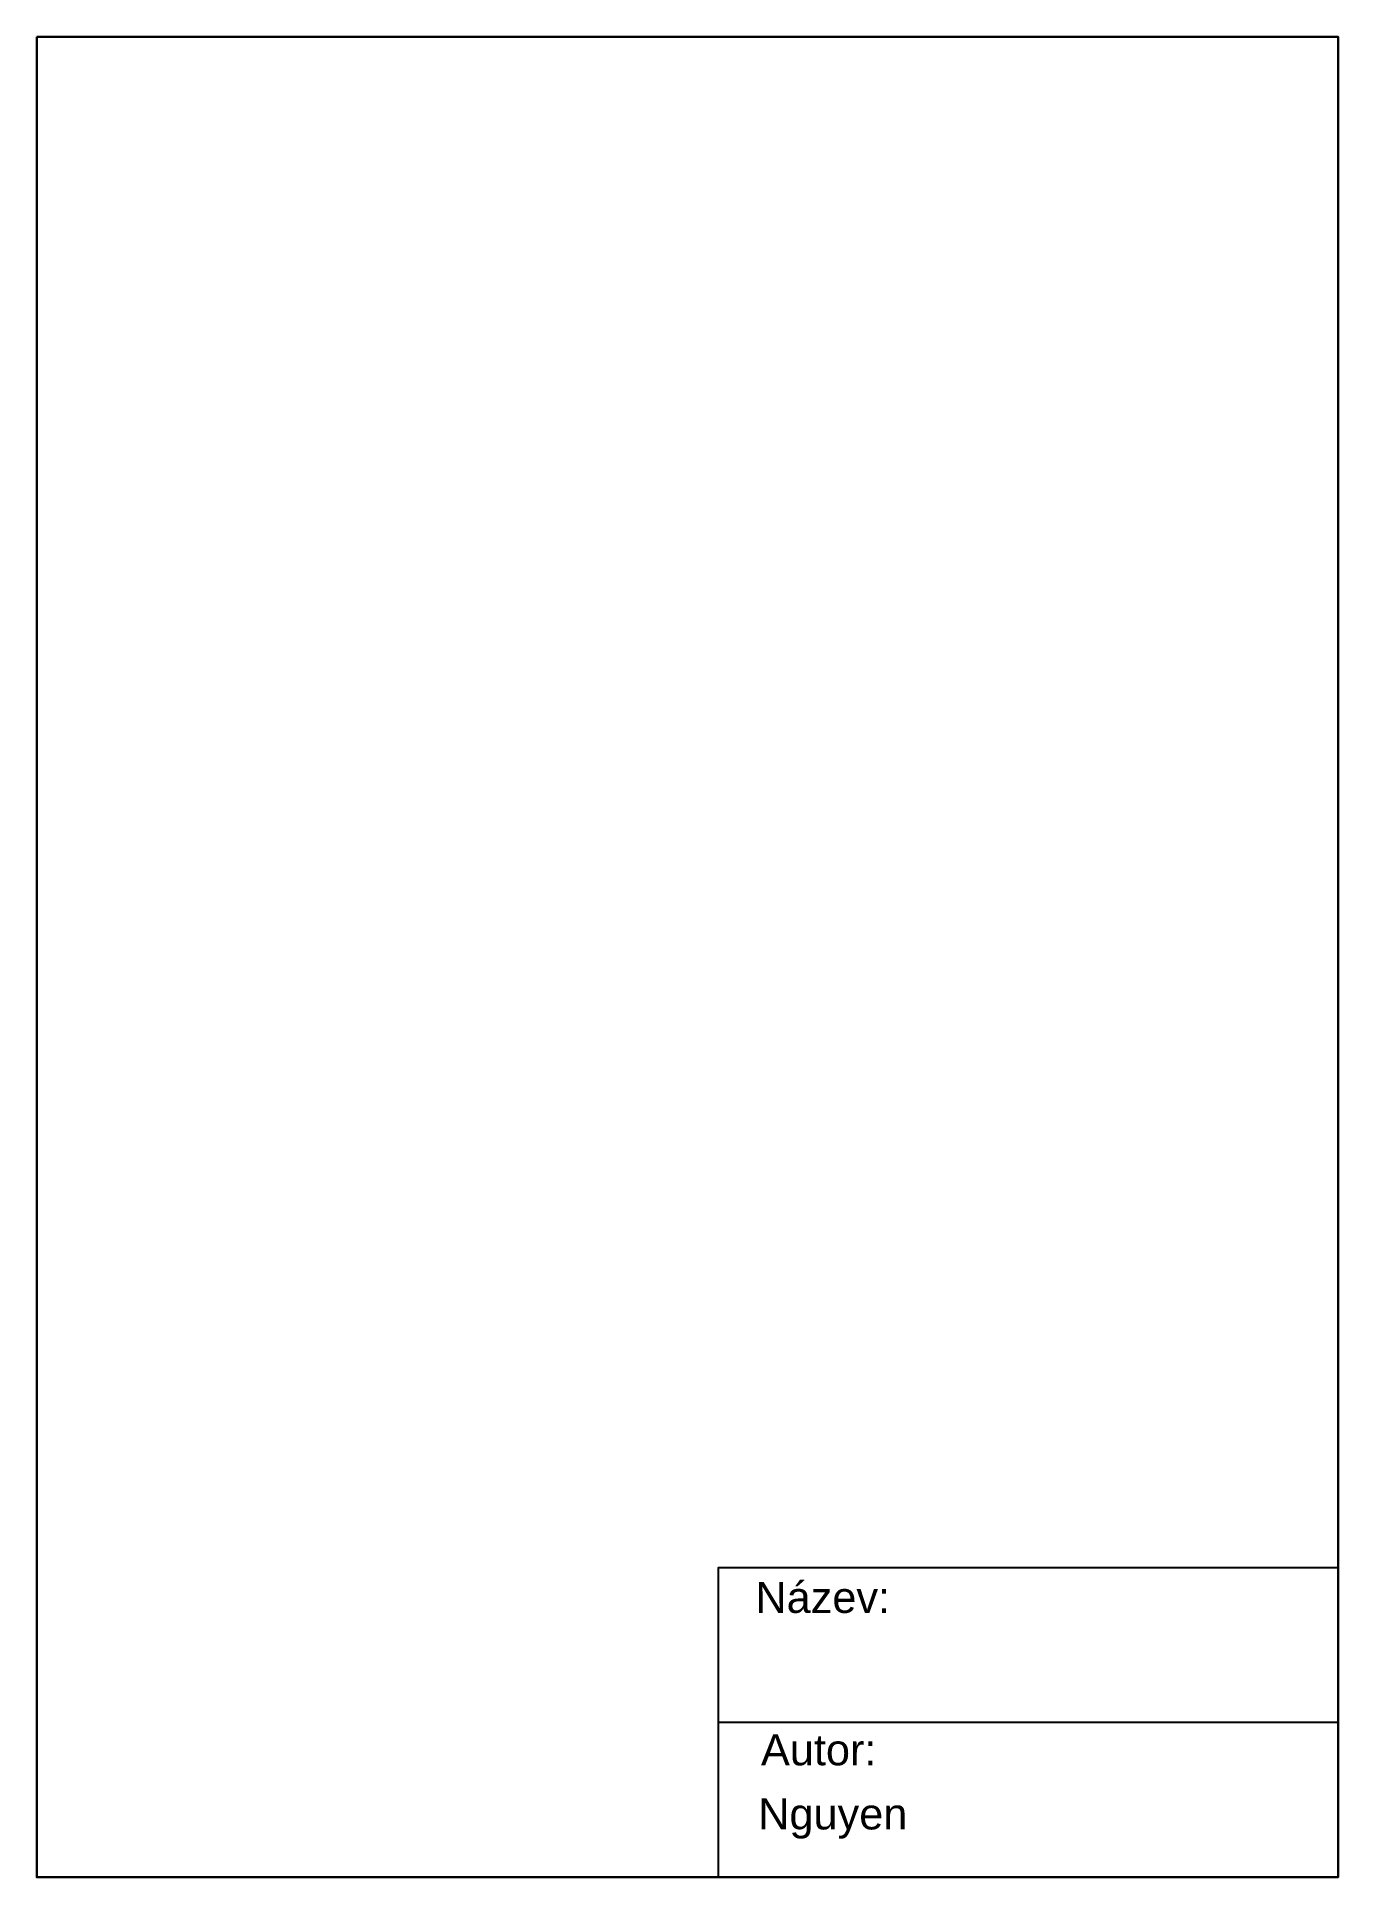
# Paper-space layout 'A4' of a CAD drawing. Header units: millimetres. Extents: x 10 to 220, y -24 to 273.
import ezdxf

# ---------------------------------------------------------------- set-up
doc = ezdxf.new("R2010")
doc.units = ezdxf.units.MM
doc.layers.add('OBRYS', color=3, linetype='Continuous', lineweight=30)
doc.layers.add('RAZÍTKO', color=250, linetype='Continuous')
doc.styles.get("Standard").update_dxf_attribs({"font": 'arial.ttf'})

# ---------------------------------------------------------------- blocks, each defined once
blk = doc.blocks.new('RAZITKO')
at = {"layer": 'RAZÍTKO'}
blk.add_line((-100, 25), (0, 25), dxfattribs=at)
blk.add_lwpolyline([(0, 0), (-100, 0), (-100, 50), (0, 50)], close=True, dxfattribs=at)
for s, p in [('Název:', (-94.04, 42.65)), ('Autor:', (-93.14, 18.06))]:
    blk.add_text(s, height=5, dxfattribs=at).set_placement(p)
at = {"layer": 'RAZÍTKO', "flags": 12}
for tag, p in [('NAZEV', (-93.44, 31.7)), ('AUTOR', (-93.59, 7.71))]:
    blk.add_attdef(tag, p, '', height=5, dxfattribs=at)

psp = doc.layouts.new('A4')

# ---------------------------------------------------------------- linework, layer by layer
at = {"layer": 'OBRYS'}
psp.add_lwpolyline([(10.29, 273.06), (220.29, 273.06), (220.29, -23.94), (10.29, -23.94)], close=True, dxfattribs=at)

# ---------------------------------------------------------------- block references
at = {"layer": 'RAZÍTKO'}
ref = psp.add_blockref('RAZITKO', (220.29, -23.94), dxfattribs=at)
ref.add_attrib('AUTOR', 'Nguyen', (126.7, -16.23), dxfattribs={"height": 5})

doc.saveas('drawing.dxf')
